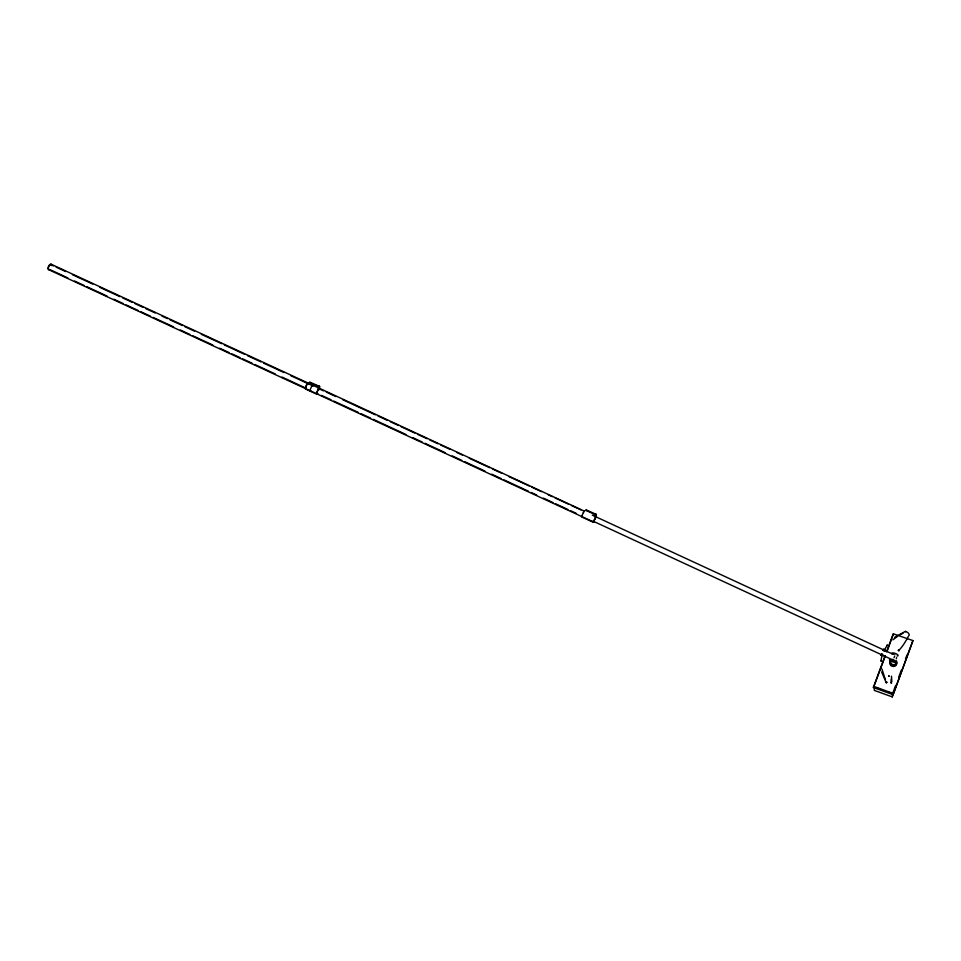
<?xml version="1.0" encoding="UTF-8"?>
<svg xmlns="http://www.w3.org/2000/svg" width="961" height="961" viewBox="0 0 961 961"><rect width="100%" height="100%" fill="white"/><g stroke="black" fill="none" stroke-linecap="round" stroke-linejoin="round"><path stroke-width="1.44" d="M891.231 678.971L890.991 681.577M886.547 651.774L893.346 633.828L912.95 640.579L893.129 694.671L873.405 687.535L884.985 655.919M874.486 687.127L874.306 690.394L892.276 696.905L912.95 640.579M893.346 633.828L886.979 651.702M892.276 696.905L892.469 694.743M887.123 644.975L887.435 645.384M905.73 631.713L905.586 631.521M891.832 681.757L891.508 676.172M595.544 517.847L596.325 515.985L596.024 516.538M881.633 661.072L880.961 660.976L882.21 654.201M593.682 521.763L593.381 522.316L581.525 516.826L582.078 515.468M584.42 510.699L583.952 511.432M894.715 655.991L894.042 657.768M593.381 522.316L593.946 520.97M596.144 516.321L595.76 517.33M886.883 682.25L886.258 682.766L886.883 682.226M893.093 692.268L895.676 685.337M898.775 677.024L901.358 670.093M905.49 659.006L907.04 654.849M880.961 655.174L881.778 654.141L883.507 655.642L880.961 655.174L881.778 654.141M882.823 650.273L883.627 649.276L885.586 650.177L885.225 651.114L883.267 650.201L883.627 649.276M881.033 661L881.309 660.904M873.405 687.535L885.405 655.834M581.729 516.237L583.399 512.525M885.201 651.138L885.586 650.177M594.559 519.613L593.55 522.039M594.234 520.333L593.526 522.003L48.422 269.536M319.112 386.226L318.007 386.43L309.466 382.598L309.694 382.022L319.905 386.622L318.956 386.226M594.222 520.394L596.156 516.249M586.222 509.871L586.126 510.531L586.222 509.871L595.436 514.051M585.97 510.423L594.595 514.315L594.847 513.763M594.523 519.661L595.291 518.027M595.243 518.135L595.64 517.294M583.363 512.633L583.759 511.793M595.556 517.474L595.928 516.682M583.687 511.973L584.06 511.192M893.682 653.997L895.015 653.997M584.168 511.048L312.998 385.325M883.988 650.501L887.351 645.191M892.937 639.798L897.67 636.218M892.853 659.654L892.481 659.799A2.763 2.475 14.2 0 0 893.25 660.003L893.91 660.651L891.303 659.763M894.691 637.299L905.598 631.257M884.613 650.801L883.736 650.213M900.277 634.656L903.004 633.263M883.591 650.573L884.54 651.077M873.477 686.298L893.25 693.446M875.879 687.632L880.048 689.133M888.396 692.148L892.577 693.662M594.427 515.072L595.832 515.769L595.303 515.48M309.466 382.598L318.007 386.43M318.547 387.487C316.097 386.478 321.022 388.58 318.391 387.487M595.664 514.159C597.79 515.252 593.838 512.645 594.595 514.315M51.137 264.215L308.385 383.187M50.741 264.647L53.456 265.909M56.17 267.158L65.66 271.555M72.447 274.69L92.785 284.096M99.572 287.231L119.921 296.649M122.624 297.898L132.125 302.295M134.84 303.544L142.973 307.316M145.688 308.565L155.177 312.962M161.965 316.097L167.382 318.608M170.097 319.857L182.302 325.503M185.017 326.764L194.518 331.149M201.293 334.284L221.643 343.702M224.357 344.951L244.695 354.357M247.409 355.618L260.972 361.889M263.686 363.15L284.036 372.556M290.811 375.691L311.16 385.097M318.115 388.328L323.569 390.851M326.296 392.112L335.821 396.521M342.633 399.668L375.319 414.78M378.033 416.041L387.571 420.45M390.298 421.711L398.467 425.495M401.193 426.756L414.804 433.051M417.53 434.312L427.068 438.721M429.783 439.982L437.964 443.766M440.679 445.015L450.216 449.424M457.028 452.583L462.469 455.094M469.28 458.253L489.702 467.695M492.428 468.956L501.966 473.365M508.765 476.512L529.199 485.966M531.926 487.227L541.451 491.636M548.263 494.783L552.347 496.669M555.074 497.93L568.684 504.225M571.411 505.486L580.949 509.895M592.348 515.168L893.382 654.417M50.164 269.729L67.799 277.885M74.574 281.032L84.063 285.417M86.778 286.678L107.115 296.096M113.891 299.231L123.38 303.628M126.095 304.889L138.3 310.535M141.003 311.796L150.493 316.181M153.207 317.442L173.545 326.86M180.332 329.995L189.822 334.392M192.524 335.653L212.861 345.071M219.649 348.206L229.138 352.603M231.841 353.852L239.986 357.624M242.689 358.885L252.178 363.27M254.893 364.531L275.23 373.949M282.005 377.084L306.415 388.388M321.527 395.391L331.065 399.812M333.779 401.073L358.285 412.413M361.012 413.674L370.538 418.095M373.264 419.344L405.926 434.48M412.737 437.627L422.263 442.048M424.99 443.309L445.411 452.763M452.211 455.91L461.736 460.319M464.463 461.58L484.885 471.046M491.684 474.193L501.222 478.602M503.936 479.863L528.442 491.215M531.169 492.476L536.61 494.999M543.421 498.146L552.947 502.555M555.662 503.816L567.915 509.498M570.642 510.759L576.083 513.27M592.925 521.078L889.754 658.537M305.55 388.989L316.782 394.19M890.403 660.483A3.484 3.123 14.6 0 0 890.943 664.303L891.652 664.844A3.484 3.123 14.6 0 0 896.397 660.772M886.258 682.766L881.609 671.919M885.441 679.811L881.91 668.94M48.579 268.936A2.427 1.069 -65.2 0 1 49.035 265.981A2.427 1.069 -65.2 0 1 50.981 264.816M49.143 269.573A2.991 1.321 -65.2 0 1 48.11 267.747A2.991 1.321 -65.2 0 1 50.116 264.323A2.991 1.321 -65.2 0 1 51.498 265.56M306.163 388.604A3.075 0.757 -65.2 0 1 305.742 387.283A3.075 0.757 -65.2 0 1 307.472 383.739A3.075 0.757 -65.2 0 1 308.493 383.847M317.707 393.469A3.075 0.721 -65.2 0 1 316.938 392.701A3.075 0.721 -65.2 0 1 318.848 388.797A3.075 0.721 -65.2 0 1 319.605 389.577M317.647 393.722A3.412 0.805 -65.2 0 1 316.794 392.869A3.412 0.805 -65.2 0 1 318.908 388.544A3.412 0.805 -65.2 0 1 319.749 389.409M306.066 388.893A3.4 0.829 -65.2 0 1 305.61 387.427A3.4 0.829 -65.2 0 1 307.52 383.499A3.4 0.829 -65.2 0 1 308.649 383.619M312.481 385.854A2.487 0.601 -65.2 0 1 312.673 385.805M310.211 390.19A3.075 0.745 -65.2 0 1 311.844 386.226A3.075 0.745 -65.2 0 1 313.094 385.986M310.775 390.743A3.075 0.745 -65.2 0 1 310.211 390.598M898.655 650.453A24.734 5.045 -64.8 0 0 908.337 636.47L909.262 634.969A3.88 3.436 37 0 0 905.658 631.665M892.24 654.057A3.303 1.057 21 0 1 893.286 652.927A3.303 1.057 21 0 1 897.43 654.585A3.303 1.057 21 0 1 897.106 656.003M895.988 661.54A2.751 2.463 14.6 0 1 894.703 664.447A2.751 2.463 14.6 0 1 891.255 663.643A2.751 2.463 14.6 0 1 891.352 660.459M896.553 657.564A2.763 2.475 14.2 0 1 896.265 658.826M895.652 664.7A2.739 2.463 14.7 0 1 895.268 665.156M894.751 665.505A2.739 2.463 14.7 0 1 892.228 665.565M891.183 664.808A2.739 2.463 14.7 0 1 890.835 664.279M896.301 661.925A3.484 3.123 14.7 0 1 891.556 665.973L890.847 665.444A3.484 3.123 14.7 0 1 890.306 661.624M890.811 682.622L891.58 683.067L890.835 682.562M898.295 650.273L898.979 650.717L898.295 650.273M888.625 676.003L889.381 676.328L888.625 676.003M891.087 660.063L893.694 661.204L891.087 660.063M891.904 659.39L891.147 659.234A3.303 1.045 21.1 0 0 889.766 660.195A3.303 1.045 21.1 0 0 893.598 662.117A3.303 1.045 21.1 0 0 895.652 661.504L895.364 661.132A3.303 1.045 21.1 0 0 891.904 659.39"/></g></svg>
